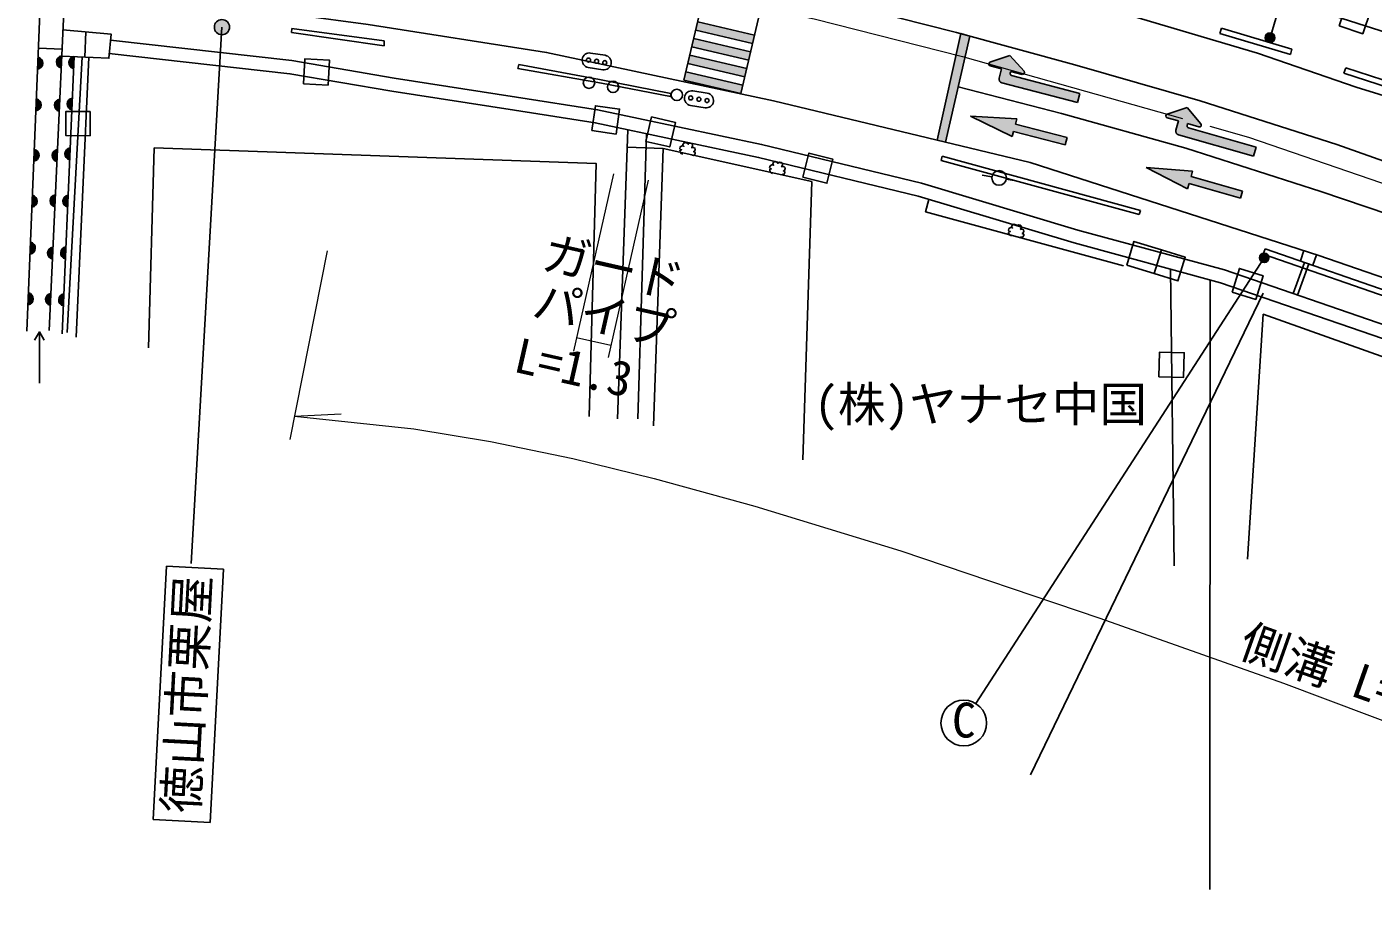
# Model space of a CAD drawing. Units: millimetres at full size, sheet at 1:1000; details may follow other scales. Extents: x -219303353 to 680000, y 20000 to 30690211.
# Drawn here: x 444248 to 515016, y 262278 to 309407 of the extents above; entities that cross this region are included whole.
import ezdxf
from ezdxf.enums import TextEntityAlignment as Align

# ---------------------------------------------------------------- set-up
doc = ezdxf.new("R2010")
doc.units = ezdxf.units.MM
doc.header["$LTSCALE"] = 1000
doc.linetypes.add('CHAIN', pattern=[18.5, 12, -1.5, 3.5, -1.5])
for name, color, linetype, lineweight in [('M-BGD', 7, 'Continuous', 25), ('M-BGD-EXST', 7, 'Continuous', 25), ('M-BMK', 2, 'CHAIN', 13), ('M-BMK-HTXT', 7, 'Continuous', 13), ('M-STR-HTXT', 7, 'Continuous', 13), ('M-STR-STR3', 7, 'Continuous', 25), ('M-STR-STRC', 7, 'Continuous', 25)]:
    doc.layers.add(name, color=color, linetype=linetype, lineweight=lineweight)
doc.styles.add('ＭＳ ゴシック', font='')
doc.styles.get('ＭＳ ゴシック').set_extended_font_data('MS Gothic')

# ---------------------------------------------------------------- blocks, each defined once
blk = doc.blocks.new('J1')
at = {"layer": 'M-BGD-EXST'}
blk.add_hatch(color=256, dxfattribs=at).paths.add_polyline_path([(-2397, 199), (-5208, 199), (-5208, -199), (-2397, -199), (-2397, -474), (0, 0), (-2397, 474)])
for p, q in [((-5208, -199), (-5208, 199)), ((-5208, 199), (-2397, 199)), ((-2397, 474), (0, 0)), ((-2397, 474), (-2397, 199)), ((0, 0), (-2397, -474)), ((-5208, -199), (-2397, -199)), ((-2397, -199), (-2397, -474))]:
    blk.add_line(p, q, dxfattribs=at)

msp = doc.modelspace()

# ---------------------------------------------------------------- hatches: boundary and pattern name
at = {"layer": 'M-BGD'}
for points in [[(446047, 307255), (446076, 307880, 0.84072)], [(446703, 307225), (446730, 307850, 0.84072)], [(444835, 307813), (444809, 307188, 0.84072)], [(444745, 305626), (444720, 305000, 0.84072)], [(445943, 304979), (445972, 305604, 0.84072)], [(446609, 305045), (446636, 305670, 0.84072)], [(444637, 302973), (444612, 302348, 0.84072)], [(445822, 302338), (445851, 302963, 0.84072)], [(446497, 302426), (446524, 303051, 0.84072)], [(444539, 300565), (444514, 299940, 0.84072)], [(445713, 299962), (445742, 300587, 0.84072)], [(446391, 299944), (446418, 300569, 0.84072)], [(444439, 298101), (444413, 297476, 0.84072)], [(445587, 297213), (445616, 297838, 0.84072)], [(446274, 297224), (446301, 297849, 0.84072)], [(444330, 295438), (444305, 294813, 0.84072)], [(445476, 294783), (445505, 295408, 0.84072)], [(446168, 294754), (446195, 295379, 0.84072)]]:
    msp.add_hatch(color=256, dxfattribs=at).paths.add_polyline_path(points)
at = {"layer": 'M-BGD-EXST'}
for points in [[(509388, 308980, 1), (509807, 308707, 1)], [(505264, 304330), (505860, 304160, 0.74206), (505964, 304321), (505243, 305168), (504184, 304828, 0.74206), (504187, 304637), (504783, 304467), (504646, 303986, 0.41388), (504784, 303739), (508733, 302614), (508870, 303094), (505305, 304110, -0.41421), (505237, 304234)], [(509082, 297418, 1), (509501, 297145, 1)]]:
    msp.add_hatch(color=256, dxfattribs=at).paths.add_polyline_path(points)
at = {"layer": 'M-STR-STR3'}
msp.add_hatch(color=256, dxfattribs=at).paths.add_polyline_path([(495966, 307073), (496566, 306916, 0.74206), (496666, 307079), (495927, 307911), (494876, 307549, 0.74206), (494883, 307357), (495483, 307200), (495356, 306716, 0.41388), (495499, 306472), (499470, 305431), (499597, 305915), (496012, 306855, -0.41421), (495941, 306977)])
at = {"layer": 'M-STR-STRC'}
for points in [[(454850, 309202, 1), (454152, 309592, 1)], [(482398, 308541), (482501, 308979), (479511, 309684), (479407, 309246)], [(482191, 307665), (482295, 308103), (479304, 308808), (479201, 308370)], [(493819, 308930), (493352, 309058), (492095, 303465), (492534, 303360)], [(481985, 306789), (482088, 307227), (479098, 307932), (478994, 307494)], [(481778, 305913), (481882, 306351), (478891, 307056), (478788, 306618)]]:
    msp.add_hatch(color=256, dxfattribs=at).paths.add_polyline_path(points)

# ---------------------------------------------------------------- linework, layer by layer
at = {"layer": 'M-BGD'}
for p, q in [((444248, 293418), (446153, 340162)), ((445415, 293460), (447552, 340100)), ((458175, 309331), (458163, 309113)), ((463036, 308675), (458175, 309331)), ((506963, 309063), (507049, 309350)), ((507049, 309350), (510752, 308247)), ((447345, 309151), (447284, 307825)), ((458163, 309113), (463036, 308418)), ((463036, 308418), (463036, 308675)), ((506963, 309063), (510666, 307960)), ((446093, 308246), (444854, 308297)), ((446730, 307850), (446106, 293288)), ((510666, 307960), (510752, 308247)), ((446356, 293352), (447156, 307830)), ((447508, 307814), (446839, 293118)), ((470102, 307431), (470063, 307226)), ((470063, 307226), (474448, 306454)), ((474345, 306647), (470102, 307431)), ((513577, 307255), (513485, 306970)), ((478100, 305914), (474345, 306647)), ((474448, 306454), (478075, 305747)), ((478075, 305747), (478100, 305914)), ((475303, 288825), (475843, 304007)), ((476370, 288821), (476812, 303801)), ((477695, 303028), (475811, 303096)), ((477185, 288450), (477695, 303028)), ((477695, 303028), (485510, 301287)), ((492369, 302616), (492305, 302391)), ((492305, 302391), (502720, 299546)), ((502785, 299771), (492369, 302616)), ((494975, 301535), (494457, 301618)), ((485036, 286667), (485510, 301287)), ((495735, 301414), (496254, 301331)), ((502720, 299546), (502785, 299771)), ((509240, 297474), (509338, 297758)), ((522819, 292764), (509240, 297474)), ((522917, 293047), (509338, 297758)), ((511198, 297112), (511373, 297655)), ((512046, 297438), (511854, 296885)), ((504373, 296686), (504560, 281093)), ((511407, 297040), (510807, 295401)), ((511638, 296960), (511038, 295322)), ((506444, 296122), (506428, 264094)), ((509232, 295414), (497007, 270122)), ((444904, 293387), (444651, 292950))]:
    msp.add_line(p, q, dxfattribs=at)
for points in [[(521903, 307138), (507670, 311693), (509637, 327179)], [(446139, 309263), (448678, 309027), (448561, 307766), (446076, 307880)], [(448649, 308715), (458175, 307638), (463550, 306721), (469979, 305719), (474249, 305060), (482870, 303232), (491277, 301193), (499499, 298738), (507208, 296640), (515745, 293703), (525492, 290282), (534797, 286195), (540910, 283365), (541210, 283960)], [(448570, 308019), (458077, 306945), (463437, 306030), (469872, 305027), (474123, 304372), (482715, 302550), (491095, 300517), (499307, 298065), (507002, 295970), (515515, 293041), (525235, 289630), (534509, 285557), (541230, 282446), (541230, 282446)], [(513577, 307255), (520718, 304943), (525299, 303311), (526694, 302783), (530475, 301389), (535078, 299570), (538532, 298082), (543873, 295729), (547744, 294005)], [(513485, 306970), (520622, 304659), (525196, 303030), (526589, 302502), (530368, 301108), (534963, 299293), (538412, 297807), (543752, 295454), (547622, 293731)], [(450646, 292554), (450943, 303055), (474178, 302232), (473799, 288942)], [(479205, 302679), (479269, 302656), (479325, 302679), (479379, 302746), (479369, 302811), (479327, 302840), (479297, 302846), (479350, 302876), (479382, 302971), (479366, 303039), (479276, 303074), (479202, 303064), (479240, 303163), (479242, 303246), (479180, 303284), (479089, 303303), (479026, 303275), (479010, 303244), (478984, 303286), (478868, 303337), (478781, 303303), (478732, 303223), (478753, 303167), (478788, 303141), (478691, 303165), (478595, 303109), (478569, 303010), (478605, 302971), (478668, 302955), (478590, 302933), (478579, 302889), (478599, 302804), (478640, 302759), (478727, 302720)], [(483927, 301675), (483991, 301652), (484047, 301674), (484100, 301741), (484090, 301806), (484049, 301836), (484019, 301841), (484072, 301872), (484104, 301966), (484088, 302035), (483997, 302069), (483924, 302060), (483962, 302158), (483963, 302241), (483902, 302279), (483811, 302298), (483748, 302270), (483732, 302240), (483705, 302281), (483589, 302332), (483503, 302298), (483453, 302218), (483474, 302163), (483509, 302137), (483413, 302161), (483317, 302104), (483290, 302005), (483326, 301966), (483390, 301951), (483311, 301928), (483300, 301884), (483321, 301799), (483362, 301754), (483448, 301715)], [(491653, 300350), (491492, 299700), (501892, 296854)], [(496485, 298384), (496548, 298362), (496605, 298384), (496658, 298451), (496648, 298516), (496606, 298546), (496576, 298551), (496629, 298582), (496661, 298676), (496645, 298745), (496555, 298779), (496481, 298770), (496519, 298868), (496521, 298951), (496459, 298989), (496368, 299008), (496305, 298980), (496289, 298950), (496263, 298991), (496147, 299042), (496060, 299008), (496011, 298928), (496032, 298873), (496067, 298847), (495970, 298871), (495874, 298814), (495848, 298715), (495884, 298676), (495948, 298661), (495869, 298638), (495858, 298594), (495879, 298509), (495920, 298464), (496006, 298425)], [(508406, 281453), (509242, 294312), (526755, 288092), (525863, 273490)], [(444904, 290692), (444904, 293387), (445156, 292950)]]:
    msp.add_lwpolyline(points, dxfattribs=at)
for points in [[(513240, 309473), (514470, 309051), (514892, 310281), (513662, 310703)], [(458793, 306416), (460079, 306349), (460148, 307669), (458862, 307736)], [(473946, 303961), (475221, 303779), (475407, 305088), (474132, 305270)], [(447570, 304965), (446300, 304967), (446298, 303696), (447568, 303694)], [(476788, 303395), (478042, 303103), (478342, 304391), (477087, 304683)], [(485040, 301516), (486300, 301198), (486619, 302458), (485358, 302776)], [(502062, 296897), (503515, 296449), (503897, 297692), (502445, 298139)], [(503515, 296449), (504757, 296067), (505140, 297309), (503897, 297692)], [(507609, 295478), (508851, 295095), (509234, 296337), (507991, 296720)], [(503755, 291025), (505055, 290992), (505089, 292291), (503789, 292325)]]:
    msp.add_lwpolyline(points, close=True, dxfattribs=at)
for centre, radius in [((473795, 306477), 300), ((475061, 306256), 300), ((478416, 305834), 300), ((495355, 301474), 385)]:
    msp.add_circle(centre, radius, dxfattribs=at)
for centre, start, end in [((446116, 307565), 97.26851, 257.48624), ((446771, 307535), 97.4378, 257.65553), ((444767, 307503), 277.55714, 77.77487), ((444678, 305315), 277.55714, 77.77487), ((446012, 305289), 97.26851, 257.48624), ((446677, 305355), 97.4378, 257.65553), ((444570, 302663), 277.55714, 77.77487), ((445891, 302648), 97.26851, 257.48624), ((446565, 302736), 97.4378, 257.65553), ((444472, 300255), 277.55714, 77.77487), ((445782, 300272), 97.26851, 257.48624), ((446459, 300254), 97.4378, 257.65553), ((444371, 297791), 277.55714, 77.77487), ((445656, 297523), 97.26851, 257.48624), ((446342, 297534), 97.4378, 257.65553), ((444263, 295128), 277.55714, 77.77487), ((445545, 295093), 97.26851, 257.48624), ((446236, 295064), 97.4378, 257.65553)]:
    msp.add_arc(centre, 318, start, end, dxfattribs=at)
at = {"layer": 'M-BGD-EXST'}
for p, q in [((509598, 308843), (511724, 315980)), ((505243, 305168), (504184, 304828)), ((505964, 304321), (505243, 305168)), ((504187, 304637), (504783, 304467)), ((504646, 303986), (504783, 304467)), ((505237, 304234), (505264, 304330)), ((505264, 304330), (505860, 304160)), ((508733, 302614), (504784, 303739)), ((508870, 303094), (505305, 304110)), ((508733, 302614), (508870, 303094)), ((494133, 273858), (509291, 297281))]:
    msp.add_line(p, q, dxfattribs=at)
for centre, radius in [((509598, 308843), 250), ((509291, 297281), 250), ((493498, 272839), 1200)]:
    msp.add_circle(centre, radius, dxfattribs=at)
for centre, radius, start, end in [((504215, 304733), 100, 107.78581, 254.09575), ((505887, 304256), 100, 254.09575, 40.40568), ((504839, 303931), 200, 164.16009, 254.09575), ((505333, 304206), 100, 164.09575, 254.09575)]:
    msp.add_arc(centre, radius, start, end, dxfattribs=at)
at = {"layer": 'M-BMK'}
msp.add_lwpolyline([(469697, 313070), (474820, 312080), (485626, 309836), (493440, 307861), (508470, 303621), (521134, 299258), (535296, 293775), (554095, 284981), (568160, 277088)], dxfattribs=at)
at = {"layer": 'M-STR-HTXT'}
for p, q in [((475083, 301689), (472973, 292373)), ((476914, 301349), (474804, 292033)), ((460036, 297653), (458077, 287728)), ((473136, 293096), (474952, 292685)), ((458320, 288963), (460772, 289086))]:
    msp.add_line(p, q, dxfattribs=at)
msp.add_lwpolyline([(458320, 288963), (464592, 288289), (468624, 287622), (472945, 286736), (477224, 285677), (482518, 284235), (490189, 281881), (500654, 278349), (510314, 274934), (524016, 269786), (536551, 264710), (549897, 258853), (557150, 255454)], dxfattribs=at)
at = {"layer": 'M-STR-STR3'}
for p, q in [((495927, 307911), (494876, 307549)), ((496666, 307079), (495927, 307911)), ((494883, 307357), (495483, 307200)), ((495356, 306716), (495483, 307200)), ((499470, 305431), (495499, 306472)), ((495941, 306977), (495966, 307073)), ((495966, 307073), (496566, 306916)), ((499597, 305915), (496012, 306855)), ((499470, 305431), (499597, 305915))]:
    msp.add_line(p, q, dxfattribs=at)
for centre, radius, start, end in [((494909, 307454), 100, 108.99811, 255.30804), ((495549, 306666), 200, 165.37239, 255.30804), ((496038, 306951), 100, 165.30804, 255.30804), ((496591, 307013), 100, 255.30804, 41.61797)]:
    msp.add_arc(centre, radius, start, end, dxfattribs=at)
at = {"layer": 'M-STR-STRC'}
for p, q in [((481163, 316692), (478788, 306618)), ((481778, 305913), (484153, 315987)), ((454501, 309397), (452891, 281220)), ((479511, 309684), (482501, 308979)), ((479304, 308808), (482295, 308103)), ((479407, 309246), (482398, 308541)), ((473880, 308037), (474641, 307917)), ((479098, 307932), (482088, 307227)), ((479201, 308370), (482191, 307665)), ((474522, 307157), (473761, 307276)), ((478994, 307494), (481985, 306789)), ((478788, 306618), (481778, 305913)), ((478891, 307056), (481882, 306351)), ((479256, 306044), (480016, 305924)), ((479897, 305164), (479136, 305283)), ((450888, 267771), (451585, 281073)), ((451585, 281073), (454581, 280916)), ((453884, 267614), (454581, 280916)), ((450888, 267771), (453884, 267614))]:
    msp.add_line(p, q, dxfattribs=at)
for points in [[(570042, 280785), (556738, 288094), (551216, 291187), (546652, 293303), (539618, 296618), (534066, 298891), (528859, 301062), (524877, 302481), (518666, 304843), (514130, 306245), (508942, 308022), (501900, 310115), (497288, 311332), (489463, 313316), (485977, 314100), (484732, 314752), (484097, 315285)], [(444384, 311659), (454865, 310515), (462186, 309529), (471564, 308065), (483504, 305525), (496993, 302291), (512160, 297401), (524768, 293056), (532167, 290175), (540811, 286298), (549353, 282305), (559459, 277073), (566304, 273441)], [(568524, 277803), (550314, 287689), (545920, 289863), (541604, 291938), (536741, 294120), (528165, 297658), (522694, 299826), (513106, 303226), (505925, 305526), (499336, 307419), (493112, 309123), (488478, 310283), (483094, 311495)], [(536410, 291906), (527470, 295428), (521846, 297527), (512275, 300762), (505169, 303038), (498628, 304857), (493204, 306264)]]:
    msp.add_lwpolyline(points, dxfattribs=at)
msp.add_lwpolyline([(493352, 309058), (493819, 308930), (492534, 303360), (492095, 303465)], close=True, dxfattribs=at)
for centre, radius in [((454501, 309397), 400), ((473770, 307669), 105), ((474199, 307601), 105), ((474627, 307534), 105), ((479145, 305676), 105), ((479574, 305608), 105), ((480002, 305541), 105)]:
    msp.add_circle(centre, radius, dxfattribs=at)
for centre, start, end in [((473821, 307657), 81.06799, 171.06799), ((474581, 307537), 351.06799, 81.06799), ((473821, 307657), 171.06799, 261.06799), ((474581, 307537), 261.06799, 351.06799), ((479196, 305663), 171.06799, 261.06799), ((479196, 305663), 81.06799, 171.06799), ((479956, 305544), 351.06799, 81.06799), ((479956, 305544), 261.06799, 351.06799)]:
    msp.add_arc(centre, 385, start, end, dxfattribs=at)

# ---------------------------------------------------------------- block references
for p, rotation in [((493844, 304721), 165.30804), ((503093, 302023), 164.09575)]:
    msp.add_blockref('J1', p, dxfattribs=dict(rotation=rotation))

# ---------------------------------------------------------------- texts
at = {"layer": 'M-BGD-EXST', "style": 'ＭＳ ゴシック'}
msp.add_text('C', height=1833, rotation=358.508, dxfattribs=at).set_placement((492843, 271546), align=Align.BOTTOM_LEFT)
at = {"layer": 'M-BMK-HTXT', "style": 'ＭＳ ゴシック'}
msp.add_text('(株)ヤナセ中国', height=1833, dxfattribs=at).set_placement((485634, 288127), align=Align.BOTTOM_LEFT)
at = {"layer": 'M-STR-HTXT', "style": 'ＭＳ ゴシック'}
for s, rotation, p in [('ガード', 347.238, (471112, 296183)), ('パイプ', 347.238, (470609, 293668)), ('L=1.3', 347.238, (469634, 290776)), ('側溝 L=110.0', 340.528, (507670, 275869))]:
    msp.add_text(s, height=1833, rotation=rotation, dxfattribs=at).set_placement(p, align=Align.BOTTOM_LEFT)
at = {"layer": 'M-STR-STRC', "style": 'ＭＳ ゴシック'}
msp.add_text('徳山市栗屋', height=1833, rotation=87, dxfattribs=at).set_placement((452651, 274357), align=Align.MIDDLE_CENTER)

doc.saveas('drawing.dxf')
